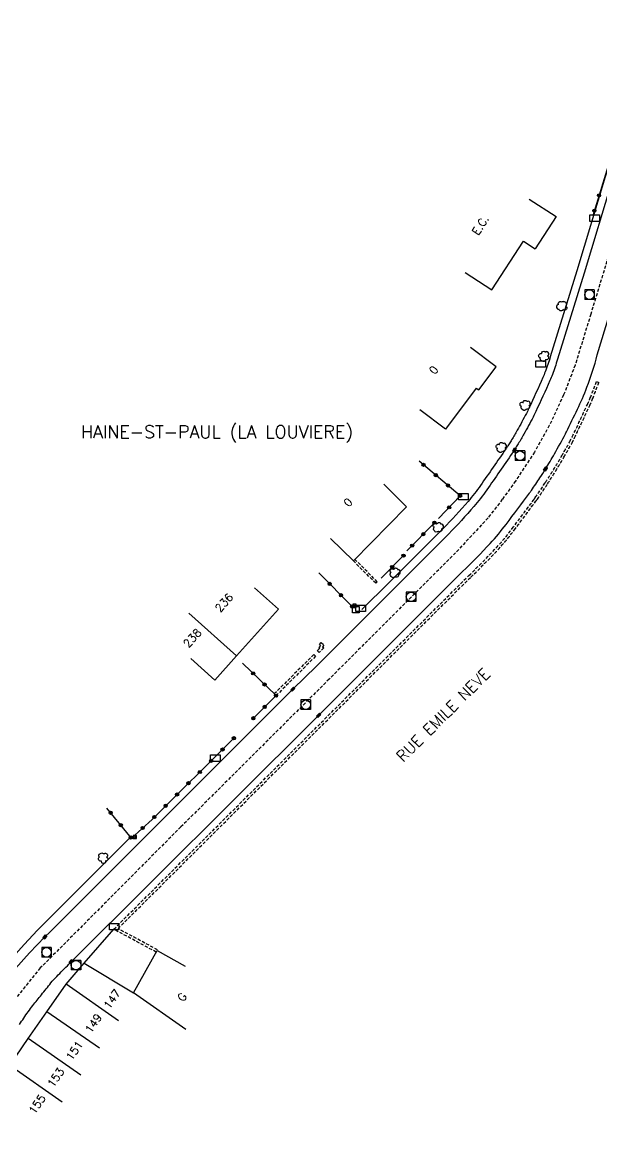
# Model space of a CAD drawing. Header units: millimetres. Extents: x 137000 to 138000, y 128000 to 129000.
# Drawn here: x 137768.5 to 137858.9, y 128651.1 to 128827.6 of the extents above; entities that cross this region are included whole.
import ezdxf
from ezdxf.enums import TextEntityAlignment as Align

# ---------------------------------------------------------------- set-up
doc = ezdxf.new("R2010")
doc.units = ezdxf.units.MM
doc.linetypes.add('DASHED', pattern=[0.75, 0.5, -0.25])
doc.layers.get('0').update_dxf_attribs({"linetype": 'CONTINUOUS'})
for name, color, linetype in [('w0001', 6, 'DASHED'), ('w0008', 7, 'CONTINUOUS'), ('w0100', 7, 'CONTINUOUS'), ('W0112', 1, 'DASHED'), ('w0300', 7, 'CONTINUOUS'), ('w0322', 7, 'CONTINUOUS'), ('W0330', 7, 'CONTINUOUS'), ('w0400', 7, 'CONTINUOUS'), ('w0420', 7, 'CONTINUOUS'), ('w0980', 7, 'CONTINUOUS'), ('W0984', 7, 'CONTINUOUS'), ('w0989', 7, 'CONTINUOUS'), ('w0991', 7, 'CONTINUOUS'), ('W1102', 7, 'CONTINUOUS'), ('W1471', 7, 'CONTINUOUS')]:
    doc.layers.add(name, color=color, linetype=linetype)
doc.styles.get("Standard").update_dxf_attribs({"font": 'romans.shx', "width": 0.85})

# ---------------------------------------------------------------- blocks, each defined once
blk = doc.blocks.new('t322o')
at = {"color": 0, "linetype": 'Continuous'}
for radius in [0.25, 0.15]:
    blk.add_circle((0, 0), radius, dxfattribs=at)
blk = doc.blocks.new('T400')
for p, q in [((-0.15, 0.3), (0.15, 0.3)), ((-0.15, -0.25), (-0.15, 0.3)), ((-0.15, 0.15), (0.15, 0.15)), ((-0.15, 0), (0.15, 0)), ((0.15, 0.3), (0.15, -0.25)), ((-0.15, -0.15), (0.15, -0.15)), ((-0.15, -0.25), (-0.15, -0.3)), ((-0.15, -0.3), (0.15, -0.3)), ((0.15, -0.3), (0.15, -0.25))]:
    blk.add_line(p, q)
blk = doc.blocks.new('T420')
for p, q in [((0.75, 0.75), (-0.75, 0.75)), ((-0.75, 0.75), (-0.75, -0.75)), ((0.75, 0.75), (0.75, -0.75)), ((0.75, -0.75), (-0.75, -0.75))]:
    blk.add_line(p, q)
blk.add_ellipse((0, 0), major_axis=(-0.53, 0.53), ratio=1, start_param=3.926991, end_param=10.210176)
blk = doc.blocks.new('T1471')
at = {"color": 0, "linetype": 'Continuous', "flags": 128}
blk.add_lwpolyline([(-0.75, -0.5), (-0.75, 0.5), (0.75, 0.5), (0.75, -0.5), (-0.75, -0.5)], dxfattribs=at)
blk = doc.blocks.new('T300')
for p, q in [((-0.8, 0.51), (-0.86, 0.34)), ((-0.86, 0.34), (-0.86, 0.17)), ((-0.86, 0.17), (-0.74, 0.06)), ((-0.69, 0.63), (-0.8, 0.51)), ((-0.8, -0.06), (-0.74, 0.06)), ((-0.74, 0.06), (-0.69, 0.11)), ((-0.57, 0.69), (-0.69, 0.63)), ((-0.46, 0.69), (-0.57, 0.69)), ((-0.29, 0.63), (-0.46, 0.69)), ((-0.29, 0.63), (-0.17, 0.74)), ((-0.23, 0.57), (-0.29, 0.63)), ((-0.17, 0.74), (-0.06, 0.8)), ((-0.06, 0.8), (0.06, 0.8)), ((0.06, 0.8), (0.23, 0.74)), ((0.23, 0.74), (0.34, 0.63)), ((0.34, 0.63), (0.4, 0.51)), ((0.46, 0.46), (0.34, 0.46)), ((0.4, 0.51), (0.4, 0.46)), ((0.57, 0.4), (0.46, 0.46)), ((0.57, 0.4), (0.69, 0.29)), ((0.69, 0.29), (0.74, 0.17)), ((0.74, 0.06), (0.69, -0.17)), ((0.74, 0.17), (0.74, 0.06)), ((-0.8, -0.17), (-0.8, -0.06)), ((-0.8, -0.23), (-0.8, -0.17)), ((-0.74, -0.34), (-0.8, -0.23)), ((-0.69, -0.4), (-0.74, -0.34)), ((-0.51, -0.46), (-0.69, -0.4)), ((-0.4, -0.46), (-0.51, -0.46)), ((-0.4, -0.46), (-0.34, -0.46)), ((-0.34, -0.46), (-0.34, -0.4)), ((-0.34, -0.51), (-0.34, -0.46)), ((-0.29, -0.63), (-0.34, -0.51)), ((-0.17, -0.74), (-0.29, -0.63)), ((-0.06, -0.8), (-0.17, -0.74)), ((0.06, -0.8), (-0.06, -0.8)), ((0.17, -0.74), (0.06, -0.8)), ((0.23, -0.69), (0.17, -0.74)), ((0.29, -0.46), (0.23, -0.46)), ((0.29, -0.63), (0.23, -0.69)), ((0.46, -0.4), (0.29, -0.46)), ((0.34, -0.51), (0.29, -0.63)), ((0.34, -0.51), (0.34, -0.46)), ((0.57, -0.34), (0.46, -0.4)), ((0.63, -0.29), (0.57, -0.34)), ((0.69, -0.17), (0.63, -0.29))]:
    blk.add_line(p, q)
blk = doc.blocks.new('t330o')
at = {"color": 0, "linetype": 'Continuous'}
for p, q in [((0.25, -0.25), (-0.25, 0.25)), ((-0.25, -0.25), (0.25, 0.25)), ((-0.25, 0.25), (-0.25, -0.25)), ((0.25, 0.25), (-0.25, 0.25)), ((0.25, -0.25), (0.25, 0.25)), ((-0.25, -0.25), (0.25, -0.25)), ((-0.25, -0.25), (-0.25, -0.25))]:
    blk.add_line(p, q, dxfattribs=at)
blk = doc.blocks.new('t112o')
at = {"color": 0, "linetype": 'Continuous'}
for p, q in [((-0.5, 0.5), (0.5, 0.5)), ((-0.5, -0.5), (-0.5, 0.5)), ((0.5, 0.5), (0.5, -0.5)), ((0.5, -0.5), (-0.5, -0.5))]:
    blk.add_line(p, q, dxfattribs=at)

msp = doc.modelspace()

# ---------------------------------------------------------------- linework, layer by layer
at = {"layer": 'w0001'}
msp.add_lwpolyline([(137863.67, 128803.21), (137857.25, 128782.05), (137854.8, 128774.07), (137853.01, 128769.41), (137850.76, 128764.64), (137848.45, 128760.49), (137845.48, 128755.97), (137843.42, 128753.11), (137841.2, 128750.22), (137836.13, 128744.77), (137816.37, 128725.03), (137793.19, 128701.94), (137771.22, 128679.89), (137760.6, 128666.83), (137757.22, 128663.07), (137754.05, 128659.12), (137746.81, 128651.08)], dxfattribs=at)
at = {"layer": 'w0008'}
for points in [[(137865.66, 128827.59), (137867.04, 128826.89), (137865.77, 128823.18), (137864.26, 128818.45), (137862.85, 128814.15), (137862.06, 128811.63), (137859.5, 128803.5), (137855.08, 128788.79), (137850.92, 128775.35, -0.00769), (137850.12, 128773.02, -0.01872), (137849.76, 128772.14, -0.002584), (137847.58, 128767.34, -0.014019), (137847.18, 128766.53, -0.005636), (137845.75, 128763.89, -0.009734), (137844.88, 128762.42, -0.001457), (137844.69, 128762.11, -0.000724), (137844.3, 128761.48, -0.011853), (137843.98, 128760.99, -0.001088), (137840.01, 128755.28, -0.02592), (137838.07, 128752.78, -0.014687), (137834.2, 128748.56), (137825.73, 128740.14), (137821.46, 128735.89)], [(137860.64, 128803.15), (137856.23, 128788.44), (137852.06, 128774.99, -0.007718), (137851.24, 128772.61, -0.01872), (137850.86, 128771.65, -0.002584), (137848.67, 128766.84, -0.014019), (137848.24, 128765.97, -0.005636), (137846.79, 128763.31, -0.009734), (137845.91, 128761.79, -0.001457), (137845.71, 128761.48, -0.000724), (137845.32, 128760.84, -0.011853), (137844.97, 128760.31, -0.001088), (137841, 128754.59, -0.02592), (137838.97, 128751.99, -0.014708), (137835.05, 128747.72), (137814.36, 128727.04), (137810.68, 128723.43), (137772.74, 128685.55), (137771.93, 128684.75), (137769.55, 128682.24), (137744.45, 128654.28), (137743.9, 128653.67)], [(137767.96, 128671.06, -0.006806), (137769.33, 128673.06, -0.013791), (137770.05, 128674.02, -0.001518), (137771.4, 128675.72, -0.001406), (137772.88, 128677.55, -0.020668), (137773.78, 128678.57, -0.010446), (137775.69, 128680.48), (137814.72, 128719.36), (137837.2, 128741.82, 0.015412), (137841.53, 128746.23, 0.024541), (137844.01, 128749.2, 0.001), (137847.66, 128754.05, 0.011218), (137847.97, 128754.49, 0.004317), (137849.3, 128756.48, 0.006374), (137850.17, 128757.84, 0.009814), (137851.57, 128760.2, 0.007539), (137853.29, 128763.34, 0.007607), (137853.44, 128763.65, 0.000669), (137855.16, 128767.17, 0.023593), (137856.64, 128770.61, 0.028706), (137858.27, 128775.67), (137866.7, 128803.27, -0.115851)]]:
    msp.add_lwpolyline(points, format="xyb", dxfattribs=at)
for points in [[(137785.34, 128700.31), (137770.77, 128685.79), (137768.69, 128683.56), (137746.95, 128659.37)], [(137778.07, 128680.63), (137782.7, 128685.94)]]:
    msp.add_lwpolyline(points, dxfattribs=at)
at = {"layer": 'w0100'}
for p, q in [((137847.61, 128800), (137851.82, 128797.29)), ((137851.82, 128797.29), (137848.57, 128792.24)), ((137841.81, 128785.83), (137846.71, 128793.44)), ((137837.61, 128788.53), (137841.81, 128785.83)), ((137842.47, 128773.83), (137838.47, 128776.83)), ((137839.74, 128770.19), (137842.47, 128773.83)), ((137839.33, 128770.5), (137834.52, 128764.09)), ((137839.33, 128770.5), (137839.74, 128770.19)), ((137834.52, 128764.09), (137830.52, 128767.09)), ((137828.47, 128751.95), (137824.9, 128755.46)), ((137820.14, 128743.48), (137828.47, 128751.95)), ((137816.58, 128746.98), (137820.14, 128743.48)), ((137808.42, 128735.95), (137804.7, 128739.29)), ((137801.88, 128728.65), (137808.42, 128735.95)), ((137794.77, 128728.22), (137798.49, 128724.87)), ((137798.49, 128724.87), (137801.88, 128728.65)), ((137785.76, 128676.01), (137789.49, 128682.64)), ((137789.49, 128682.64), (137793.85, 128680.18)), ((137775.27, 128677.37), (137778.07, 128680.63)), ((137778.07, 128680.63), (137785.76, 128676.01)), ((137772.25, 128673.06), (137775.27, 128677.37)), ((137769.32, 128668.85), (137772.25, 128673.06)), ((137766.44, 128664.68), (137769.32, 128668.85))]:
    msp.add_line(p, q, dxfattribs=at)
msp.add_lwpolyline([(137846.71, 128793.44), (137848.57, 128792.24)], dxfattribs=at)
at = {"layer": 'W0112'}
for points in [[(137789.35, 128682.37), (137782.7, 128685.94), (137838.21, 128741.23, 0.016442), (137842.46, 128745.53, 0.025475), (137844.96, 128748.53, 0.00098), (137848.3, 128752.98, 0.01113), (137848.58, 128753.38, 0.004706), (137850.17, 128755.76, 0.00583), (137851.4, 128757.71, 0.007272), (137852.72, 128759.9, 0.00746), (137853.94, 128762.08, 0.012754), (137854.35, 128762.89, 0.00209), (137856.72, 128767.92, 0.015388), (137857.17, 128768.97, 0.006514), (137858.13, 128771.5)], [(137789.54, 128682.72), (137783.37, 128686.04), (137838.49, 128740.95, 0.016429), (137842.75, 128745.26, 0.025475), (137845.28, 128748.29, 0.00098), (137848.62, 128752.75, 0.01113), (137848.92, 128753.16, 0.004706), (137850.5, 128755.54, 0.00583), (137851.74, 128757.5, 0.007272), (137853.06, 128759.7, 0.00746), (137854.29, 128761.89, 0.012754), (137854.71, 128762.72, 0.00209), (137857.08, 128767.75, 0.015388), (137857.54, 128768.83, 0.006514), (137858.5, 128771.37, 0.006514)]]:
    msp.add_lwpolyline(points, format="xyb", dxfattribs=at)
for points in [[(137858.13, 128771.5), (137858.5, 128771.37)], [(137823.64, 128739.99), (137820.14, 128743.48)], [(137823.89, 128740.22), (137820.39, 128743.72)], [(137823.89, 128740.22), (137823.64, 128739.99)], [(137815.1, 128730.73), (137815.54, 128730.35), (137815.32, 128730.06), (137815.53, 128729.92), (137814.79, 128729.19)], [(137814.84, 128730.43), (137815.1, 128730.73)], [(137813.97, 128728.87), (137807.78, 128722.72)], [(137813.97, 128728.87), (137814.25, 128728.59)], [(137814.84, 128730.43), (137814.99, 128730.29), (137814.74, 128729.96), (137814.9, 128729.86), (137814.51, 128729.48)], [(137814.51, 128729.48), (137814.79, 128729.19)], [(137814.25, 128728.59), (137808.06, 128722.44)], [(137807.78, 128722.72), (137808.06, 128722.44)]]:
    msp.add_lwpolyline(points, dxfattribs=at)
at = {"layer": 'w0322'}
for points in [[(137865.34, 128822.05), (137861.31, 128809.63), (137857.57, 128797.42)], [(137833.43, 128750.09), (137836.84, 128753.66), (137830.43, 128759.07)], [(137832.81, 128749.46), (137828.51, 128745.04)], [(137827.99, 128744.31), (137824.47, 128740.79)], [(137819.97, 128736.36), (137814.74, 128741.62)], [(137804.27, 128718.66), (137808.06, 128722.44), (137802.82, 128727.53)], [(137801.47, 128715.79), (137788.68, 128703.11), (137785.45, 128700.17), (137781.62, 128704.85)]]:
    msp.add_lwpolyline(points, dxfattribs=at)
at = {"layer": 'W1102'}
for p, q in [((137794.44, 128735.34), (137801.88, 128728.65)), ((137783.46, 128671.65), (137775.27, 128677.37)), ((137793.96, 128670.3), (137785.76, 128676.01)), ((137780.46, 128667.35), (137772.25, 128673.06)), ((137777.55, 128663.16), (137769.32, 128668.85)), ((137774.62, 128658.94), (137766.44, 128664.68))]:
    msp.add_line(p, q, dxfattribs=at)

# ---------------------------------------------------------------- block references
at = {"layer": 'W0112'}
msp.add_blockref('t112o', (137820.53, 128735.88), dxfattribs=at)
at = {"layer": 'w0300'}
for p, rotation in [((137852.82, 128783.32), 47.441962895674), ((137849.87, 128775.41), 252.7662521622255), ((137846.93, 128767.75), 245.2857765641983), ((137843.19, 128761.18), 245.2857765641983), ((137833.3, 128748.71), 229.1457571747534), ((137826.55, 128741.61), 225.7993668582423), ((137781.03, 128697.19), 129.317218667412)]:
    msp.add_blockref('T300', p, dxfattribs=dict(at, rotation=rotation))
at = {"layer": 'w0322'}
for p, rotation in [((137858.54, 128800.6), 252.9679669346449), ((137857.81, 128798.21), 252.9679669346449), ((137831.11, 128758.5), 139.8719764611218), ((137833.02, 128756.89), 139.8719764611218), ((137834.93, 128755.28), 139.8719764611218), ((137836.84, 128753.66), 226.3809438613756), ((137835.12, 128751.85), 226.3809438613756), ((137832.81, 128749.46), 225.7993668582423), ((137831.07, 128747.67), 225.7993668582423), ((137827.99, 128744.31), 224.9968422097555), ((137829.33, 128745.88), 225.7993668582423), ((137826.22, 128742.54), 224.9968422097555), ((137816.45, 128739.9), 134.8146796768412), ((137818.21, 128738.13), 134.8146796768412), ((137819.97, 128736.36), 134.8146796768412), ((137804.48, 128725.92), 135.853370907538), ((137806.27, 128724.18), 135.853370907538), ((137808.06, 128722.44), 224.8988443396565), ((137806.29, 128720.68), 224.8988443396565), ((137804.52, 128718.91), 224.8988443396565), ((137801.47, 128715.79), 224.7594537503505), ((137799.7, 128714.03), 224.7594537503505), ((137797.92, 128712.27), 224.7594537503505), ((137796.15, 128710.51), 224.7594537503505), ((137794.37, 128708.75), 224.7594537503505), ((137792.6, 128706.99), 224.7594537503505), ((137782.21, 128704.14), 129.317218667412), ((137790.82, 128705.23), 224.7594537503505), ((137783.79, 128702.2), 129.317218667412), ((137789.05, 128703.47), 224.7594537503505), ((137785.38, 128700.27), 129.317218667412), ((137787.21, 128701.77), 222.3184817813554)]:
    msp.add_blockref('t322o', p, dxfattribs=dict(at, rotation=rotation))
at = {"layer": 'W0330'}
for p in [(137820.33, 128736.48), (137785.98, 128700.35)]:
    msp.add_blockref('t330o', p, dxfattribs=at)
at = {"layer": 'w0400'}
for p, rotation in [((137845.32, 128760.84), 328.2164363838961), ((137850.17, 128757.84), 146.7387614976425), ((137810.68, 128723.43), 314.4067891834536), ((137814.72, 128719.36), 134.8907253171299), ((137771.93, 128684.75), 314.8652151587335), ((137776.03, 128680.86), 136.199384762751)]:
    msp.add_blockref('T400', p, dxfattribs=dict(at, rotation=rotation))
at = {"layer": 'w0420'}
for p in [(137857.05, 128785.07), (137846.18, 128759.91), (137829.17, 128737.88), (137812.71, 128721.01), (137772.19, 128682.34), (137776.79, 128680.33)]:
    msp.add_blockref('T420', p, dxfattribs=at)
at = {"layer": 'W1471'}
for p in [(137857.86, 128797.03), (137849.41, 128774.27), (137837.32, 128753.52), (137821.28, 128736.09), (137798.57, 128712.67), (137782.76, 128686.35)]:
    msp.add_blockref('T1471', p, dxfattribs=at)

# ---------------------------------------------------------------- texts
at = {"layer": 'w0980'}
msp.add_text('HAINE-ST-PAUL (LA LOUVIERE)', height=2, dxfattribs=at).set_placement((137798.83, 128763.51), align=Align.MIDDLE)
at = {"layer": 'W0984'}
msp.add_text('E.C.', height=1.25, rotation=57.2518, dxfattribs=at).set_placement((137840, 128795.95), align=Align.MIDDLE)
at = {"layer": 'w0989'}
msp.add_text('RUE EMILE NEVE', height=1.75, rotation=44.8829, dxfattribs=at).set_placement((137834.18, 128719.41), align=Align.MIDDLE)
at = {"layer": 'w0991'}
for s, rotation, p in [('0', 53.1351, (137832.69, 128773.31)), ('0', 45.524, (137819.31, 128752.62)), ('236', 48.1022, (137799.94, 128736.97)), ('238', 48.0901, (137794.98, 128731.44)), ('147', 55.3256, (137782.43, 128675.02)), ('G', 55.3256, (137793.38, 128675.34)), ('149', 55.3256, (137779.52, 128671.24)), ('151', 55.3256, (137776.54, 128666.98)), ('153', 55.3256, (137773.64, 128662.78)), ('155', 55.3256, (137770.72, 128658.6))]:
    msp.add_text(s, height=1.25, rotation=rotation, dxfattribs=at).set_placement(p, align=Align.MIDDLE)

doc.saveas('drawing.dxf')
